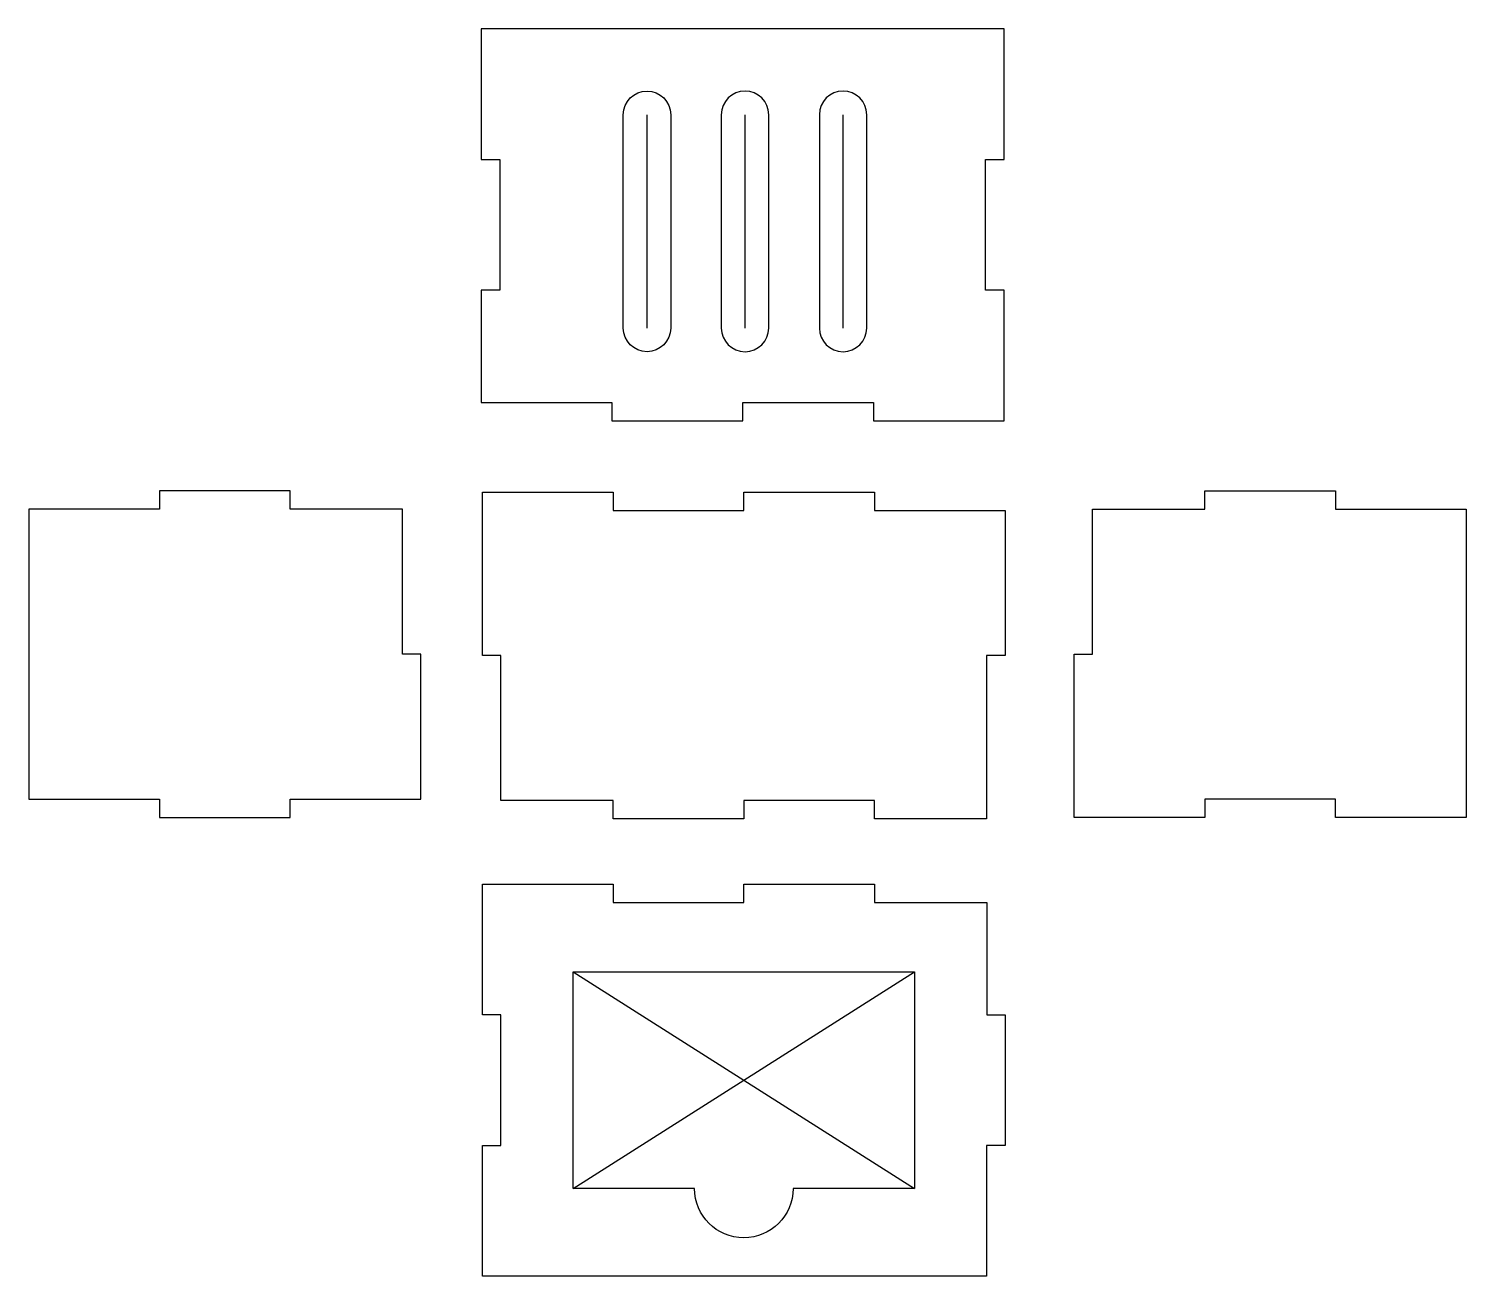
# Model space of a CAD drawing. Header units: millimetres. Extents: x -109 to 111, y -95 to 96.
import ezdxf

# ---------------------------------------------------------------- set-up
doc = ezdxf.new("R2010")
doc.units = ezdxf.units.MM
doc.header["$MEASUREMENT"] = 0
doc.layers.add('Proyecto_ING2_corregido v2_CONSTRUCCION', color=7, linetype='Continuous')
doc.layers.add('Proyecto_ING2_corregido v2_CORTE', color=7, linetype='Continuous')

msp = doc.modelspace()

# ---------------------------------------------------------------- linework, layer by layer
at = {"layer": 'Proyecto_ING2_corregido v2_CONSTRUCCION'}
for p, q in [((-14.803, 50.111), (-14.803, 82.747)), ((0.197, 50.111), (0.197, 82.747)), ((15.197, 50.111), (15.197, 82.747)), ((-26.112, -48.411), (26.134, -81.589)), ((-26.112, -81.589), (26.134, -48.411))]:
    msp.add_line(p, q, dxfattribs=at)
at = {"layer": 'Proyecto_ING2_corregido v2_CORTE'}
for p, q in [((39.837, 95.906), (-40.163, 95.906)), ((-40.163, 95.906), (-40.163, 75.906)), ((39.837, 75.906), (39.837, 95.906)), ((-18.429, 50.111), (-18.429, 82.747)), ((-11.177, 82.747), (-11.177, 50.111)), ((-3.429, 82.747), (-3.429, 50.111)), ((3.823, 50.111), (3.823, 82.747)), ((11.571, 82.747), (11.571, 50.111)), ((18.823, 50.111), (18.823, 82.747)), ((-40.163, 75.906), (-37.338, 75.906)), ((-37.338, 75.906), (-37.338, 55.906)), ((37.012, 55.906), (37.012, 75.906)), ((37.012, 75.906), (39.837, 75.906)), ((-40.163, 55.906), (-40.163, 38.731)), ((-37.338, 55.906), (-40.163, 55.906)), ((39.837, 55.906), (37.012, 55.906)), ((39.837, 35.906), (39.837, 55.906)), ((-40.163, 38.731), (-20.163, 38.731)), ((-20.163, 38.731), (-20.163, 35.906)), ((-0.163, 35.906), (-0.163, 38.731)), ((-0.163, 38.731), (19.837, 38.731)), ((19.837, 38.731), (19.837, 35.906)), ((-20.163, 35.906), (-0.163, 35.906)), ((19.837, 35.906), (39.837, 35.906)), ((-89.424, 25.203), (-89.424, 22.378)), ((-69.424, 25.203), (-89.424, 25.203)), ((-69.424, 22.378), (-69.424, 25.203)), ((-40, 0), (-40, 25)), ((-40, 25), (-20, 25)), ((-20, 25), (-20, 22.175)), ((0, 22.175), (0, 25)), ((0, 25), (20, 25)), ((20, 25), (20, 22.175)), ((70.576, 25.203), (90.576, 25.203)), ((70.576, 22.378), (70.576, 25.203)), ((90.576, 25.203), (90.576, 22.378)), ((-89.424, 22.378), (-109.424, 22.378)), ((-109.424, 22.378), (-109.424, -21.972)), ((-52.249, 22.378), (-69.424, 22.378)), ((-52.249, 0.203), (-52.249, 22.378)), ((-20, 22.175), (0, 22.175)), ((20, 22.175), (40, 22.175)), ((40, 22.175), (40, 0)), ((53.401, 22.378), (70.576, 22.378)), ((53.401, 0.203), (53.401, 22.378)), ((90.576, 22.378), (107.751, 22.378)), ((107.751, 22.378), (110.576, 22.378)), ((110.576, 22.378), (110.576, -24.797)), ((-49.424, 0.203), (-52.249, 0.203)), ((-49.424, -21.972), (-49.424, 0.203)), ((-37.175, 0), (-40, 0)), ((-37.175, -22.175), (-37.175, 0)), ((37.175, 0), (37.175, -25)), ((40, 0), (37.175, 0)), ((50.576, -24.797), (50.576, 0.203)), ((50.576, 0.203), (53.401, 0.203)), ((-109.424, -21.972), (-106.599, -21.972)), ((-106.599, -21.972), (-89.424, -21.972)), ((-89.424, -21.972), (-89.424, -24.797)), ((-69.424, -24.797), (-69.424, -21.972)), ((-69.424, -21.972), (-52.249, -21.972)), ((-52.249, -21.972), (-49.424, -21.972)), ((90.576, -21.972), (70.576, -21.972)), ((70.576, -21.972), (70.576, -24.797)), ((90.576, -24.797), (90.576, -21.972)), ((-20, -22.175), (-37.175, -22.175)), ((-20, -25), (-20, -22.175)), ((0, -22.175), (0, -25)), ((20, -22.175), (0, -22.175)), ((20, -25), (20, -22.175)), ((-89.424, -24.797), (-69.424, -24.797)), ((0, -25), (-20, -25)), ((37.175, -25), (20, -25)), ((70.576, -24.797), (50.576, -24.797)), ((110.576, -24.797), (90.576, -24.797)), ((-39.989, -55), (-39.989, -35)), ((-39.989, -35), (-19.989, -35)), ((-19.989, -35), (-19.989, -37.825)), ((0.011, -37.825), (0.011, -35)), ((0.011, -35), (20.011, -35)), ((20.011, -35), (20.011, -37.825)), ((-19.989, -37.825), (0.011, -37.825)), ((20.011, -37.825), (37.186, -37.825)), ((37.186, -37.825), (37.186, -55)), ((-26.112, -81.589), (-26.112, -48.411)), ((-26.112, -48.411), (26.134, -48.411)), ((26.134, -48.411), (26.134, -81.589)), ((-37.164, -55), (-39.989, -55)), ((-37.164, -75), (-37.164, -55)), ((37.186, -55), (40.011, -55)), ((40.011, -55), (40.011, -75)), ((-39.989, -95), (-39.989, -75)), ((-39.989, -75), (-37.164, -75)), ((40.011, -75), (37.164, -75)), ((37.164, -75), (37.164, -95)), ((-7.52, -81.589), (-26.112, -81.589)), ((26.134, -81.589), (7.543, -81.589)), ((37.164, -95), (-39.989, -95))]:
    msp.add_line(p, q, dxfattribs=at)
at = {"layer": 'Proyecto_ING2_corregido v2_CORTE', "extrusion": (0, 0, -1)}
for centre, radius, start, end in [((14.803, 82.747), 3.626, 0, 180), ((14.803, 50.111), 3.626, 180, 0), ((-0.012, -81.589), 7.531, 180, 0)]:
    msp.add_arc(centre, radius, start, end, dxfattribs=at)
at = {"layer": 'Proyecto_ING2_corregido v2_CORTE'}
for centre, start, end in [((0.197, 82.747), 0, 180), ((15.197, 82.747), 0, 180), ((0.197, 50.111), 180, 0), ((15.197, 50.111), 180, 0)]:
    msp.add_arc(centre, 3.626, start, end, dxfattribs=at)

doc.saveas('drawing.dxf')
